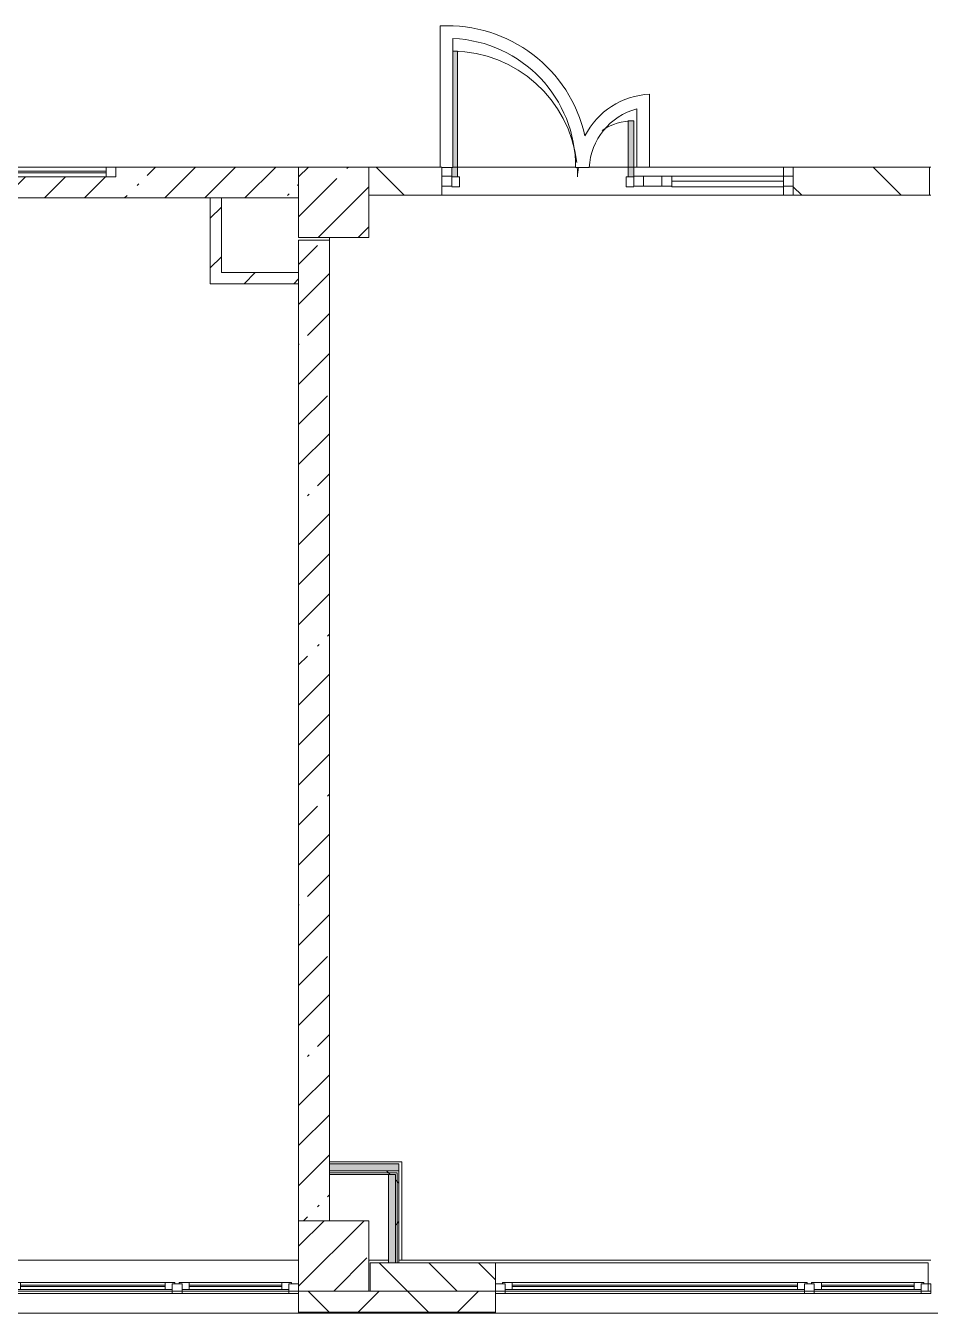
# Model space of a CAD drawing. Header units: millimetres. Extents: x 81609 to 272668, y -8553 to 29000.
# Drawn here: x 191126 to 197563, y -258 to 8906 of the extents above; entities that cross this region are included whole.
import ezdxf

# ---------------------------------------------------------------- set-up
doc = ezdxf.new("R2010")
doc.units = ezdxf.units.MM
for name, color, linetype, lineweight, true_color in [('A-DETL-GENF-5', 7, 'Continuous', 5, 0xaaaaaa), ('A-DOOR-4', 7, 'Continuous', 5, 0xe2e2e2), ('A-DOOR-5', 7, 'Continuous', 5, 0xaaaaaa), ('A-FLOR-1', 7, 'Continuous', 5, 0xaaaaaa), ('I-WALL-1', 7, 'Continuous', 5, 0xe7e7e7)]:
    doc.layers.add(name, color=color, linetype=linetype, lineweight=lineweight, true_color=true_color)
for name, color, linetype, lineweight in [('A-GLAZ-3', 7, 'Continuous', 5), ('A-GLAZ-CURT-2', 7, 'Continuous', 5), ('A-GLAZ-CWMG-2', 7, 'Continuous', 5), ('A-WALL', 7, 'Continuous', 9), ('A-WALL-2', 7, 'Continuous', 5), ('I-WALL-3', 7, 'Continuous', 5), ('S-COLS-1', 7, 'Continuous', 5)]:
    doc.layers.add(name, color=color, linetype=linetype, lineweight=lineweight)
pattern_1 = [(45, (145658, 0), (-285.123, 285.123), []), (45, (145943.1, 0), (-285.123, 285.123), [504.031, -100.806, 16.764, -84.042])]
pattern_2 = [(45, (145657.99, 0), (-176.7767, 176.7767), [])]
pattern_3 = [(45, (145658, 0), (-530.33, 530.33), []), (135, (145658, 0), (-530.33, -530.33), [])]

# ---------------------------------------------------------------- blocks, each defined once
blk = doc.blocks.new('BSC_Колонна _Прямоугольная - 500х500-V196-2_9_3_птичка')
at = {"layer": 'S-COLS-1'}
h = blk.add_hatch(dxfattribs=at)
h.set_pattern_fill('FP_52', color=256, style=0, pattern_type=2)
h.set_pattern_definition([(45, (-47660, -7650), (-285.123, 285.123), []), (45, (-47374.88, -7650), (-285.123, 285.123), [504.031, -100.806, 16.764, -84.042])])
h.paths.add_polyline_path([(-250, -250), (250, -250), (250, 250), (-250, 250), (-250, 100.3)])
for p, q in [((250, 250), (-250, 250)), ((-250, 250), (-250, -250)), ((250, -250), (250, 250)), ((-250, -250), (250, -250))]:
    blk.add_line(p, q, dxfattribs=at)
blk = doc.blocks.new('BSC_Колонна _Прямоугольная - 500х500-V203-2_9_3_птичка')
at = {"layer": 'S-COLS-1'}
h = blk.add_hatch(dxfattribs=at)
h.set_pattern_fill('FP_59', color=256, style=0, pattern_type=2)
h.set_pattern_definition([(45, (-47660, -150), (-285.123, 285.123), []), (45, (-47374.88, -150), (-285.123, 285.123), [504.031, -100.806, 16.764, -84.042])])
h.paths.add_polyline_path([(-250, -250), (250, -250), (250, 250), (-250, 250), (-250, 80.5)])
for p, q in [((250, 250), (-250, 250)), ((-250, 250), (-250, -250)), ((250, -250), (250, 250)), ((-250, -250), (250, -250))]:
    blk.add_line(p, q, dxfattribs=at)
blk = doc.blocks.new('120_Окно_СКБ_2Ст - 120_Окно_СКБ_2Ст 3100х2500 _мал_ створка слева-2_-V236-2_9_3_птичка')
at = {"layer": 'A-GLAZ-3'}
for p, q in [((-1550, -127), (-1550, -57)), ((-1550, -57), (-1480, -57)), ((1550, -57), (-1550, -57)), ((-1480, -57), (-1480, -127)), ((-720, -87), (-1480, -87)), ((-1480, -87), (-1480, -127)), ((-1430, -137), (-1430, -87)), ((-770, -137), (-770, -87)), ((-720, -127), (-720, -57)), ((-720, -57), (-650, -57)), ((-720, -127), (-720, -87)), ((-650, -57), (-650, -127)), ((1480, -87), (-650, -87)), ((-650, -87), (-650, -127)), ((-600, -137), (-600, -87)), ((1430, -137), (1430, -87)), ((1480, -127), (1480, -57)), ((1480, -57), (1550, -57)), ((1480, -127), (1480, -87)), ((1550, -57), (1550, -127)), ((-1480, -127), (-1550, -127)), ((-1550, -127), (-1500, -127)), ((-1480, -127), (-1500, -127)), ((-1500, -127), (-1500, -137)), ((-1500, -137), (-700, -137)), ((-700, -137), (-1500, -137)), ((-1430, -107), (-770, -107)), ((-770, -117), (-1430, -117)), ((-650, -127), (-720, -127)), ((-700, -127), (-720, -127)), ((-700, -127), (-670, -127)), ((-700, -137), (-700, -127)), ((-650, -127), (-670, -127)), ((-670, -127), (-670, -137)), ((-670, -137), (1500, -137)), ((1500, -137), (-670, -137)), ((-600, -107), (1430, -107)), ((1430, -117), (-600, -117)), ((1550, -127), (1480, -127)), ((1500, -127), (1480, -127)), ((1500, -127), (1550, -127)), ((1500, -137), (1500, -127))]:
    blk.add_line(p, q, dxfattribs=at)
blk = doc.blocks.new('120_Окно_СКБ_2Ст - 120_Окно_СКБ_2Ст 2100х2500 _мал створка СЛЕВА_-V238-2_9_3_птичка')
at = {"layer": 'A-GLAZ-3'}
for p, q in [((-1050, -127), (-1050, -57)), ((-1050, -57), (-980, -57)), ((1050, -57), (-1050, -57)), ((-980, -57), (-980, -127)), ((-220, -87), (-980, -87)), ((-980, -87), (-980, -127)), ((-930, -137), (-930, -87)), ((-270, -137), (-270, -87)), ((-220, -127), (-220, -57)), ((-220, -57), (-150, -57)), ((-220, -127), (-220, -87)), ((-150, -57), (-150, -127)), ((980, -87), (-150, -87)), ((-150, -87), (-150, -127)), ((-100, -137), (-100, -87)), ((930, -137), (930, -87)), ((980, -127), (980, -57)), ((980, -57), (1050, -57)), ((980, -127), (980, -87)), ((1050, -57), (1050, -127)), ((-980, -127), (-1050, -127)), ((-1050, -127), (-1000, -127)), ((-980, -127), (-1000, -127)), ((-1000, -127), (-1000, -137)), ((-1000, -137), (-200, -137)), ((-200, -137), (-1000, -137)), ((-930, -107), (-270, -107)), ((-270, -117), (-930, -117)), ((-150, -127), (-220, -127)), ((-200, -127), (-220, -127)), ((-200, -127), (-170, -127)), ((-200, -137), (-200, -127)), ((-150, -127), (-170, -127)), ((-170, -127), (-170, -137)), ((-170, -137), (1000, -137)), ((1000, -137), (-170, -137)), ((-100, -107), (930, -107)), ((930, -117), (-100, -117)), ((1050, -127), (980, -127)), ((1000, -127), (980, -127)), ((1000, -127), (1050, -127)), ((1000, -137), (1000, -127))]:
    blk.add_line(p, q, dxfattribs=at)
blk = doc.blocks.new('120_Окно_СКБ_1Ст - 120_Окно_СКБ_1Ст 400х1200 EI30-24228621-2_9_3_птичка')
at = {"layer": 'A-GLAZ-3'}
for p, q in [((-600, 40), (-600, 110)), ((-600, 110), (-530, 110)), ((600, 110), (-600, 110)), ((-530, 110), (-530, 40)), ((530, 40), (530, 110)), ((530, 110), (600, 110)), ((600, 110), (600, 40)), ((-530, 40), (-600, 40)), ((-600, 40), (600, 40)), ((530, 80), (-530, 80)), ((530, 70), (-530, 70)), ((600, 40), (530, 40))]:
    blk.add_line(p, q, dxfattribs=at)
blk = doc.blocks.new('Прямоугольный импост - 50 x 70 мм-31700031-2_9_3_птичка')
at = {"layer": 'A-GLAZ-CWMG-2'}
for p, q in [((-70, 35), (0, 35)), ((-70, -35), (-70, 35)), ((0, 35), (0, -35)), ((0, -35), (-70, -35))]:
    blk.add_line(p, q, dxfattribs=at)
blk = doc.blocks.new('Дверь_Витражная_остекление_ - ДВН_ДАО_Главный вход_1200 в свету-V345-2_9_3_птичка')
at = {"layer": 'A-DOOR-4'}
for points in [[(-639.4, 30), (-607.5, 30), (-607.5, 925), (-639.4, 925), (-639.4, 97), (-647.5, 97), (-647.5, 30)], [(647.5, 30), (647.5, 430), (607.5, 430), (607.5, 30)]]:
    blk.add_hatch(color=256, dxfattribs=at).paths.add_polyline_path(points)
at = {"layer": 'A-DETL-GENF-5'}
for p, q in [((-607.5, 925), (-639.4, 925)), ((-607.5, 30), (-607.5, 925)), ((647.5, 430), (607.5, 430)), ((607.5, 430), (607.5, 30)), ((647.5, 35), (647.5, 430)), ((-647.5, 97), (-647.5, 35)), ((-647.5, 30), (-607.5, 30)), ((-592.5, 30), (-647.5, 30)), ((-592.5, -40), (-592.5, 30)), ((592.5, -40), (592.5, 30)), ((592.5, 30), (647.5, 30)), ((607.5, 30), (647.5, 30)), ((-647.5, -40), (-592.5, -40)), ((647.5, -40), (592.5, -40))]:
    blk.add_line(p, q, dxfattribs=at)
at = {"layer": 'A-DOOR-5'}
for p, q in [((647.5, 430), (647.5, 35)), ((-647.5, 97), (-647.5, 35))]:
    blk.add_line(p, q, dxfattribs=at)
for centre, radius, start, end in [((-647.5, 30), 895, 6.64416, 89.47443), ((647.5, 30), 400, 90, 124.04878), ((-647.5, 30), 895, 360, 4.36056), ((647.5, 30), 400, 170.15178, 180)]:
    blk.add_arc(centre, radius, start, end, dxfattribs=at)
blk = doc.blocks.new('Системная панель - Стемалит - 40мм-32257327-2_9_3_птичка')
at = {"layer": 'A-GLAZ-CURT-2'}
for p, q in [((65, 35), (-65, 35)), ((-65, 35), (-65, -35)), ((65, -35), (65, 35)), ((-65, -35), (65, -35))]:
    blk.add_line(p, q, dxfattribs=at)
blk = doc.blocks.new('Прямоугольный импост - 50 x 70 мм-31687886-2_9_3_птичка')
at = {"layer": 'A-GLAZ-CWMG-2'}
for p, q in [((-35, 35), (35, 35)), ((-35, -35), (-35, 35)), ((35, 35), (35, -35)), ((35, -35), (-35, -35))]:
    blk.add_line(p, q, dxfattribs=at)
blk = doc.blocks.new('Прямоугольный импост - 50 x 70 мм-31701779-2_9_3_птичка')
at = {"layer": 'A-GLAZ-CWMG-2'}
for p, q in [((0, 35), (-70, 35)), ((-70, 35), (-70, -35)), ((0, -35), (0, 35)), ((-70, -35), (0, -35))]:
    blk.add_line(p, q, dxfattribs=at)
blk = doc.blocks.new('Системная панель - Стекло - 40мм-V346-2_9_3_птичка')
at = {"layer": 'A-GLAZ-CURT-2'}
for p, q in [((397.5, 0), (-397.5, 0)), ((-397.5, 0), (-397.5, -40)), ((397.5, -40), (397.5, 0)), ((-397.5, -40), (397.5, -40))]:
    blk.add_line(p, q, dxfattribs=at)
blk = doc.blocks.new('Прямоугольный импост - 50 x 70 мм-31702100-2_9_3_птичка')
at = {"layer": 'A-GLAZ-CWMG-2'}
for p, q in [((-35, 35), (35, 35)), ((-35, -35), (-35, 35)), ((35, 35), (35, -35)), ((35, -35), (-35, -35))]:
    blk.add_line(p, q, dxfattribs=at)
blk = doc.blocks.new('Прямоугольный импост - 50 x 70 мм-31720914-2_9_3_птичка')
at = {"layer": 'A-GLAZ-CWMG-2'}
blk.add_line((6460, 7920), (5665, 7920), dxfattribs=at)

msp = doc.modelspace()

# ---------------------------------------------------------------- hatches: boundary and pattern name
at = {"layer": 'A-WALL-2'}
h = msp.add_hatch(dxfattribs=at)
h.set_pattern_fill('FP_78', color=256, style=0, pattern_type=2)
h.set_pattern_definition([(135, (145657.99, 0), (-176.7767, -176.7767), [])])
h.paths.add_polyline_path([(194468, -100), (194468, 100), (193578, 100), (193578, -100), (193673.3, -100)])
h = msp.add_hatch(dxfattribs=at)
h.set_pattern_fill('FP_68', color=256, style=0, pattern_type=2)
h.set_pattern_definition([(45, (145658, 0), (-353.5534, 353.5534), []), (135, (145658, 0), (-353.5534, -353.5534), [])])
h.paths.add_polyline_path([(221358, -250), (221358, -100), (217218, -100), (217218, -250), (220571.4, -250)])
h.paths.add_polyline_path([(215006.3, -250), (216318, -250), (216318, -100), (212718, -100), (212718, -250), (213151.3, -250)])
h.paths.add_polyline_path([(207586.1, -250), (207718, -250), (207718, -100), (206568, -100), (206568, -250), (206658.6, -250)])
h.paths.add_polyline_path([(202568, -250), (202818, -250), (202818, -100), (202068, -100), (202068, -250), (202484.8, -250)])
h.paths.add_polyline_path([(204468, -250), (204468, -100), (203718, -100), (203718, -250), (203876.1, -250)])
h.paths.add_polyline_path([(210818, -250), (211818, -250), (211818, -100), (210818, -100)])
h.paths.add_polyline_path([(198968, -250), (198968, -100), (197568, -100), (197568, -250), (198310.9, -250)])
h.paths.add_polyline_path([(194468, -250), (194468, -100), (193068, -100), (193068, -250), (193673.3, -250)])
h.paths.add_polyline_path([(190890.8, -250), (190968, -250), (190968, -100), (190594.3, -100), (190594.3, -250)])
h.paths.add_polyline_path([(189068, -250), (189694.3, -250), (189694.3, -100), (188318, -100), (188318, -250), (189035.7, -250)])
h.paths.add_polyline_path([(181548, -250), (181548, -100), (180428, -100), (180428, -250), (181151.8, -250)])
h.paths.add_polyline_path([(184698, -250), (185218, -250), (185218, -100), (183648, -100), (183648, -250), (184398.1, -250)])
h.paths.add_polyline_path([(178833, -250), (179528, -250), (179528, -100), (178668, -100), (178668, -250)])
h.paths.add_polyline_path([(176514.2, -250), (176568, -250), (176568, -100), (174867.7, -100), (174867.7, -250), (176050.4, -250)])
h.paths.add_polyline_path([(167702.8, -250), (168368, -250), (168368, -100), (167268, -100), (167268, -250)])
h.paths.add_polyline_path([(162137.6, -250), (162918, -250), (162918, -100), (161768, -100), (161768, -250)])
h.paths.add_polyline_path([(163818, -250), (164468, -250), (164468, -100), (163818, -100)])
h.paths.add_polyline_path([(170468, -250), (172067.7, -250), (172067.7, -100), (170468, -100)])
h.paths.add_polyline_path([(154218, -250), (154218, -100), (150288, -100), (150288, -250), (153790, -250)])
h.paths.add_polyline_path([(148224.8, -250), (149388, -250), (149388, -100), (145398, -100), (145398, -250), (146369.8, -250)])
h.paths.add_polyline_path([(157318, -250), (158668, -250), (158668, -100), (157318, -100)])
at = {"layer": 'I-WALL-1'}
for points in [[(193782.1, 755), (193782.1, 805), (193288, 805), (193288, 755), (193673.3, 755)], [(193757.1, 100), (193757.1, 730), (193707.1, 730), (193707.1, 100)]]:
    msp.add_hatch(color=256, dxfattribs=at).paths.add_polyline_path(points)
at = {"layer": 'I-WALL-3'}
h = msp.add_hatch(dxfattribs=at)
h.set_pattern_fill('FP_76', color=256, style=0, pattern_type=2)
h.set_pattern_definition(pattern_1)
h.paths.add_polyline_path([(190890.8, 7680), (193068, 7680), (193068, 7900), (191768, 7900), (191768, 7830), (190568, 7830), (190568, 7900), (189068, 7900), (189068, 7680), (189848, 7680)])
h = msp.add_hatch(dxfattribs=at)
h.set_pattern_fill('FP_79', color=256, style=0, pattern_type=2)
h.set_pattern_definition([(135, (145658, 0), (-353.5534, -353.5534), [])])
h.paths.add_polyline_path([(197558, 7700), (197558, 7900), (196588, 7900), (196588, 7700)])
h.paths.add_polyline_path([(193568, 7700), (194088, 7700), (194088, 7900), (193568, 7900), (193568, 7750.3)])
h = msp.add_hatch(dxfattribs=at)
h.set_pattern_fill('FP_80', color=256, style=0, pattern_type=2)
h.set_pattern_definition(pattern_2)
h.paths.add_polyline_path([(192518, 7070), (192518, 7680), (192438, 7680), (192438, 7070)])
h = msp.add_hatch(dxfattribs=at)
h.set_pattern_fill('FP_76', color=256, style=0, pattern_type=2)
h.set_pattern_definition(pattern_1)
h.paths.add_polyline_path([(193172.7, 400), (193288, 400), (193288, 7380), (193068, 7380), (193068, 400), (193170.7, 400)])
h = msp.add_hatch(dxfattribs=at)
h.set_pattern_fill('FP_80', color=256, style=0, pattern_type=2)
h.set_pattern_definition(pattern_2)
h.paths.add_polyline_path([(193068, 7070), (193068, 7150), (192518, 7150), (192518, 7070), (192745.8, 7070)])
h = msp.add_hatch(dxfattribs=at)
h.set_pattern_fill('FP_162', color=256, style=0, pattern_type=2)
h.set_pattern_definition(pattern_3)
h.paths.add_polyline_path([(193769.6, 742.5), (193782.1, 742.5), (193782.1, 755), (193288, 755), (193288, 742.5), (193673.3, 742.5)])
h = msp.add_hatch(dxfattribs=at)
h.set_pattern_fill('FP_162', color=256, style=0, pattern_type=2)
h.set_pattern_definition(pattern_3)
h.paths.add_polyline_path([(193757.1, 730), (193769.6, 730), (193769.6, 742.5), (193288, 742.5), (193288, 730), (193707.1, 730)])
h = msp.add_hatch(dxfattribs=at)
h.set_pattern_fill('FP_162', color=256, style=0, pattern_type=2)
h.set_pattern_definition(pattern_3)
h.paths.add_polyline_path([(193782.1, 100), (193782.1, 742.5), (193769.6, 742.5), (193769.6, 100)])
h = msp.add_hatch(dxfattribs=at)
h.set_pattern_fill('FP_162', color=256, style=0, pattern_type=2)
h.set_pattern_definition(pattern_3)
h.paths.add_polyline_path([(193769.6, 100), (193769.6, 730), (193757.1, 730), (193757.1, 100)])

# ---------------------------------------------------------------- linework, layer by layer
at = {"layer": 'A-FLOR-1'}
for p, q in [((194076.1, 8904.6), (194076.1, 7900)), ((194166.1, 7897), (194166.1, 8815.2)), ((195565, 7900), (195565, 8418.4)), ((195475, 8314.2), (195475, 7900)), ((194088, 7897), (194166.1, 7897)), ((194166.1, 7900), (195038.4, 7900)), ((195038.6, 7897), (195136.5, 7897)), ((195136.9, 7900), (196588, 7900)), ((196518, 7900), (195565, 7900)), ((196518, 7835), (196518, 7900)), ((197558, 7900), (197568, 7900)), ((196518, 7700), (196518, 7760)), ((197568, 7700), (197558, 7700)), ((193288, 7400), (193288, 7380)), ((193288, 820), (193802.1, 820)), ((193802.1, 820), (193802.1, 120))]:
    msp.add_line(p, q, dxfattribs=at)
for centre, radius, start, end in [((194128.6, 7906), 1000, 12.44956, 93.01125), ((194128.6, 7906), 910, 359.43333, 87.64026), ((195590, 7875), 544, 92.63401, 153.04618), ((195590, 7875), 454, 104.67311, 177.22246)]:
    msp.add_arc(centre, radius, start, end, dxfattribs=at)
at = {"layer": 'A-WALL'}
for p, q in [((192518, 7680), (192438, 7680)), ((193068, 7070), (193068, 7150)), ((193288, 805), (193288, 730)), ((193288, 755), (193782.1, 755)), ((193288, 742.5), (193769.6, 742.5)), ((193769.6, 100), (193769.6, 742.5)), ((193757.1, 730), (193707.1, 730)), ((193757.1, 100), (193757.1, 730)), ((193578, -100), (194468, -100)), ((193068, -250), (194468, -250)), ((193068, -253), (194468, -253))]:
    msp.add_line(p, q, dxfattribs=at)
at = {"layer": 'A-WALL-2'}
for p, q in [((193578, 100), (193578, -100)), ((193578, 100), (197548, 100)), ((194468, -258), (194468, 100)), ((197548, -100), (197548, 100)), ((193068, -100), (193068, -258)), ((193568, -100), (193578, -100)), ((203718, -258), (180428, -258))]:
    msp.add_line(p, q, dxfattribs=at)
at = {"layer": 'I-WALL-3'}
for p, q in [((193068, 7900), (191768, 7900)), ((194088, 7900), (193568, 7900)), ((194088, 7700), (194088, 7900)), ((194166.1, 7900), (195038.4, 7900)), ((195136.9, 7900), (195475, 7900)), ((196518, 7900), (197558, 7900)), ((196588, 7900), (196588, 7700)), ((197558, 7700), (197558, 7900)), ((197558, 7700), (193568, 7700)), ((189848, 7680), (192438, 7680)), ((192438, 7680), (192438, 7070)), ((192518, 7150), (192518, 7680)), ((192518, 7680), (193068, 7680)), ((193288, 7380), (193068, 7380)), ((193068, 7380), (193068, 7150)), ((193288, 805), (193288, 7380)), ((193068, 7150), (192518, 7150)), ((192438, 7070), (193068, 7070)), ((193068, 7070), (193068, 400)), ((193782.1, 805), (193288, 805)), ((193782.1, 100), (193782.1, 805)), ((193288, 400), (193288, 730)), ((193288, 730), (193707.1, 730)), ((193707.1, 730), (193707.1, 100)), ((189347.2, 120), (193068, 120)), ((193568, 120), (193707.1, 120)), ((193782.1, 120), (197568, 120)), ((193068, -100), (190968, -100)), ((197568, -100), (194468, -100))]:
    msp.add_line(p, q, dxfattribs=at)

# ---------------------------------------------------------------- block references
at = {"layer": 'A-DOOR-5'}
msp.add_blockref('Дверь_Витражная_остекление_ - ДВН_ДАО_Главный вход_1200 в свету-V345-2_9_3_птичка', (194805.5, 7800), dxfattribs=at)
at = {"layer": 'A-GLAZ-3'}
msp.add_blockref('120_Окно_СКБ_1Ст - 120_Окно_СКБ_1Ст 400х1200 EI30-24228621-2_9_3_птичка', (191168, 7790), dxfattribs=at)
at = {"layer": 'A-GLAZ-3', "rotation": 180}
for name, p in [('120_Окно_СКБ_2Ст - 120_Окно_СКБ_2Ст 2100х2500 _мал створка СЛЕВА_-V238-2_9_3_птичка', (192018, -175)), ('120_Окно_СКБ_2Ст - 120_Окно_СКБ_2Ст 3100х2500 _мал_ створка слева-2_-V236-2_9_3_птичка', (196018, -175))]:
    msp.add_blockref(name, p, dxfattribs=at)
at = {"layer": 'A-GLAZ-CURT-2'}
for name, p in [('Системная панель - Стемалит - 40мм-32257327-2_9_3_птичка', (195588, 7800)), ('Системная панель - Стекло - 40мм-V346-2_9_3_птичка', (196120.5, 7800))]:
    msp.add_blockref(name, p, dxfattribs=at)
at = {"layer": 'A-GLAZ-CWMG-2', "rotation": 180}
msp.add_blockref('Прямоугольный импост - 50 x 70 мм-31701779-2_9_3_птичка', (194088, 7800), dxfattribs=at)
at = {"layer": 'A-GLAZ-CWMG-2', "extrusion": (0, 0, -1), "rotation": 180}
for name, p in [('Прямоугольный импост - 50 x 70 мм-31687886-2_9_3_птичка', (-195488, 7800)), ('Прямоугольный импост - 50 x 70 мм-31702100-2_9_3_птичка', (-195688, 7800)), ('Прямоугольный импост - 50 x 70 мм-31700031-2_9_3_птичка', (-196588, 7800))]:
    msp.add_blockref(name, p, dxfattribs=at)
at = {"layer": 'A-GLAZ-CWMG-2'}
msp.add_blockref('Прямоугольный импост - 50 x 70 мм-31720914-2_9_3_птичка', (190058, -85), dxfattribs=at)
at = {"layer": 'S-COLS-1'}
for name, p in [('BSC_Колонна _Прямоугольная - 500х500-V196-2_9_3_птичка', (193318, 7650)), ('BSC_Колонна _Прямоугольная - 500х500-V203-2_9_3_птичка', (193318, 150))]:
    msp.add_blockref(name, p, dxfattribs=at)

doc.saveas('drawing.dxf')
